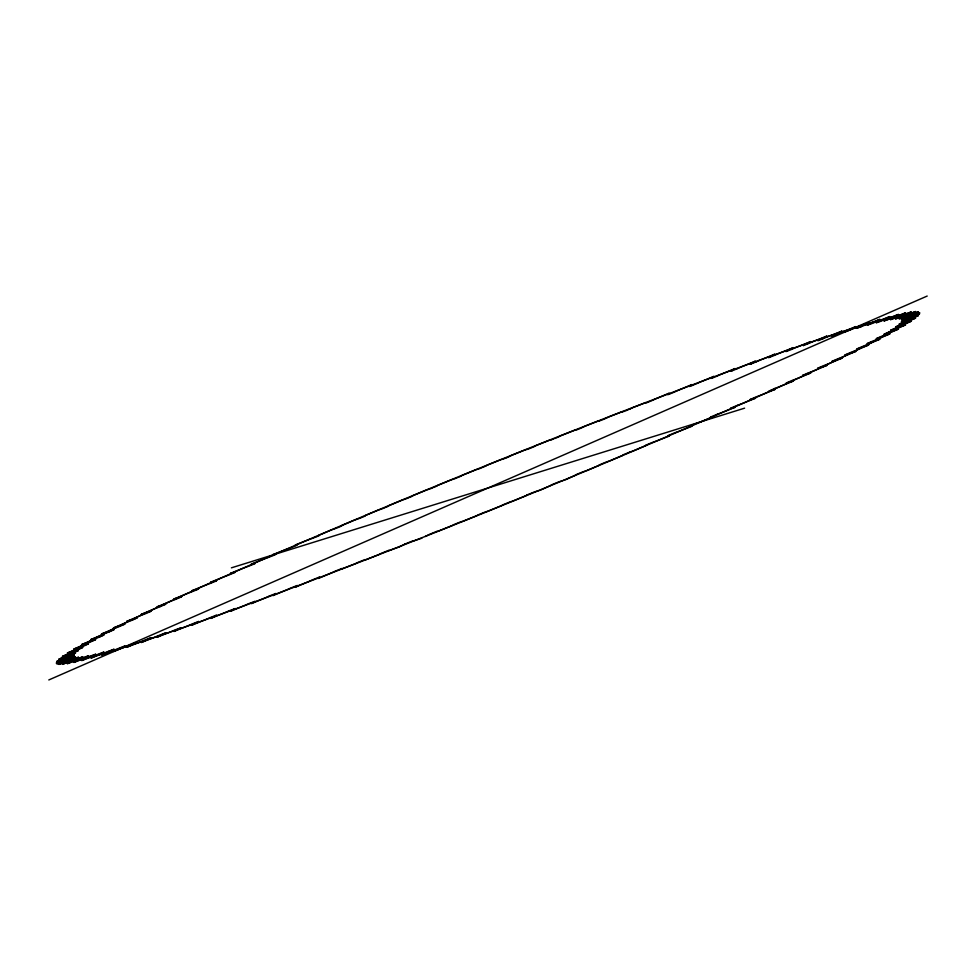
<?xml version="1.0" encoding="UTF-8"?>
<svg xmlns="http://www.w3.org/2000/svg" width="976" height="976" viewBox="0 0 976 976"><rect width="100%" height="100%" fill="white"/><g stroke="black" fill="none" stroke-linecap="round" stroke-linejoin="round"><path stroke-width="1.46" d="M890.624 330.217L894.236 328.583M216.501 580.781L215.208 581.403M95.611 639.683L91.012 641.732A144.277 6.795 -22.1 0 0 86.181 643.684L73.712 649.113L82.191 646.027A144.277 6.795 -22.1 0 0 86.193 644.55L88.474 643.77M78.495 657.275L76.348 658.275M86.779 656.677L86.254 656.897A144.277 6.795 -22.1 0 0 82.252 658.666L73.786 662.46L86.254 657.775A144.277 6.795 -22.1 0 0 91.085 655.823L95.697 654.213M319.14 535.58L317.005 536.568M198.689 621.541L198.018 621.895A144.277 6.795 -22.1 0 0 195.895 623.005L191.821 625.189L206.009 619.418A144.277 6.795 -22.1 0 0 210.206 617.588L216.635 615.087M460.977 476.142L458.147 477.435M599.362 464.869L606.56 461.904M750.141 399.452L756.485 396.768M82.765 656.872L80.398 657.97A144.277 6.795 -22.1 0 0 76.165 659.813L67.332 663.717L79.385 659.251A144.277 6.795 -22.1 0 0 84.204 657.312L88.365 655.787M88.572 655.811L86.925 656.604M235.423 572.253L228.774 575.047A144.277 6.795 -22.1 0 0 224.736 576.548L210.584 582.196L214.086 581.342A144.277 6.795 -22.1 0 0 215.916 580.842L216.477 580.696M461.148 476.044L461.184 476.02A144.277 6.795 -22.1 0 1 462.417 475.263L476.215 469.639A144.277 6.795 -22.1 0 1 477.85 469.224L477.996 469.188M551.538 484.828L559.065 481.778A144.277 6.795 -22.1 0 0 561.346 481.083L562.31 480.79M884.036 320.909L886.257 319.872A144.277 6.795 -22.1 0 0 890.173 318.127L898.457 314.406L885.793 319.176A144.277 6.795 -22.1 0 0 880.962 321.141L880.34 321.397M890.466 319.603L892.881 318.481A144.277 6.795 -22.1 0 0 896.968 316.688L905.618 312.832L893.357 317.407A144.277 6.795 -22.1 0 0 888.526 319.359L887.818 319.64M895.504 318.871L898.115 317.676A144.277 6.795 -22.1 0 0 902.336 315.834L911.34 311.869L899.518 316.236A144.277 6.795 -22.1 0 0 894.711 318.152L893.918 318.469M867.152 343.564L871.69 341.539M113.887 629.788L109.434 631.765M388.448 506.178L386.069 507.276M785.9 351.458L786.705 351.043A144.277 6.795 -22.1 0 0 788.925 349.908L793.281 347.602L779.08 353.361A144.277 6.795 -22.1 0 0 774.822 355.203L774.358 355.41M730.792 408.114L737.368 405.345M895.724 326.814L899.177 325.264M899.286 324.032L902.873 322.434A144.277 6.795 -22.1 0 0 907.607 320.47L918.416 315.577L908.815 319.225A144.277 6.795 -22.1 0 0 904.337 320.933L903.849 321.116M884.134 334.158L888.416 332.243M82.606 647.588L79.654 648.93M255.126 563.494L253.504 564.262M831.857 335.988L832.931 335.451M137.494 642.147L136.225 642.769A144.277 6.795 -22.1 0 0 133.065 644.258L126.819 647.259L140.715 641.793A144.277 6.795 -22.1 0 0 145.363 639.841L145.522 639.768M527.223 494.844L534.811 491.794A144.277 6.795 -22.1 0 0 536.837 491.209L539.472 490.416M575.62 474.812L582.892 471.835M710.601 417.045L717.177 414.288M78.239 650.699L75.408 651.968M275.793 554.38L274.244 555.124M436.553 486.182L433.881 487.402M730.634 371.185L731.012 370.965A144.277 6.795 -22.1 0 0 732.439 370.136L735.038 368.525L721.057 374.32A144.277 6.795 -22.1 0 0 717.262 376.016L716.994 376.138M844.862 331.864L846.326 331.145A144.277 6.795 -22.1 0 0 849.474 329.668L855.976 326.57L842.166 331.986A144.277 6.795 -22.1 0 0 837.493 333.951L831.942 336.049M876.326 338.599L881.035 336.513A144.277 6.795 -22.1 0 0 885.866 334.561L898.53 329.071L890.246 332.06A144.277 6.795 -22.1 0 0 886.33 333.499L884.195 334.231M689.617 426.244L696.596 423.34A144.277 6.795 -22.1 0 0 700.219 422.047L714.017 416.642L712.029 416.874A144.277 6.795 -22.1 0 0 710.87 417.081M364.865 516.109L362.791 517.073M412.348 496.211L409.798 497.37M74.066 655.055L70.784 656.531A144.277 6.795 -22.1 0 0 66.161 658.471L56.205 663.07L66.173 659.227A144.277 6.795 -22.1 0 0 70.784 657.434L70.955 657.373M113.911 649.345L112.777 649.906M165.847 632.851L164.92 633.326A144.277 6.795 -22.1 0 0 162.236 634.644L157.038 637.255L171.178 631.594A144.277 6.795 -22.1 0 0 175.631 629.691L175.79 629.618M902.092 320.213L905.277 318.774A144.277 6.795 -22.1 0 0 909.852 316.834L919.709 312.625L909.437 316.248A144.277 6.795 -22.1 0 0 904.789 318.066L901.482 319.274M901.421 321.824L904.545 320.421M75.433 653.164L72.761 654.371M74.078 656.397L71.687 657.495M165.688 604.266L160.442 606.535M181.597 596.8L176.29 599.093M817.803 368.172L823.634 365.671A144.277 6.795 -22.1 0 0 828.234 363.889L842.215 358.094L836.212 360.034A144.277 6.795 -22.1 0 0 833.272 361.01L832.052 361.401M88.377 643.916L84.949 645.478M150.938 611.318L145.985 613.477M831.991 361.34L837.445 358.973M901.336 319.176L904.081 317.932M75.579 657.129L72.688 658.434A144.277 6.795 -22.1 0 0 68.271 660.337L58.816 664.436L69.894 660.423A144.277 6.795 -22.1 0 0 74.652 658.556L78.3 657.214M899.14 318.725L901.934 317.456A144.277 6.795 -22.1 0 0 906.289 315.577L915.61 311.515L904.264 315.638A144.277 6.795 -22.1 0 0 899.494 317.542L898.969 317.749M844.972 354.935L850.377 352.58A144.277 6.795 -22.1 0 0 855.122 350.713L868.713 344.992L861.723 347.371A144.277 6.795 -22.1 0 0 858.355 348.554L856.733 348.993L861.637 346.834M485.548 466.125L482.437 467.553M485.572 466.113L485.67 466.052A144.277 6.795 -22.1 0 1 487.17 465.186L500.981 459.611A144.277 6.795 -22.1 0 1 502.347 459.306L502.372 459.306M235.289 608.536L228.957 610.866A144.277 6.795 -22.1 0 1 224.907 612.647L210.767 618.442L214.256 616.478A144.277 6.795 -22.1 0 1 216.086 615.49L216.233 615.417M509.923 456.304L506.654 457.756M510.045 456.231L510.167 456.158A144.277 6.795 -22.1 0 1 511.936 455.206L525.71 449.68A144.277 6.795 -22.1 0 1 526.808 449.497M235.253 608.56L235.228 608.573A144.277 6.795 -22.1 0 0 233.569 609.512L230.678 611.244L244.72 605.437A144.277 6.795 -22.1 0 0 248.599 603.705L255.053 601.338A144.277 6.795 -22.1 0 0 253.76 602.119L251.466 603.619L265.362 597.824A144.277 6.795 -22.1 0 0 269.071 596.153L269.205 596.092M95.575 654.286L94.147 654.969M453.803 524.637L461.184 521.66M453.681 524.71L453.608 524.746A144.277 6.795 -22.1 0 1 451.705 525.759L437.968 531.237A144.277 6.795 -22.1 0 1 437.016 531.371M750.41 363.938L750.507 363.889A144.277 6.795 -22.1 0 0 752.203 362.95L755.4 361.108L741.296 366.903A144.277 6.795 -22.1 0 0 737.331 368.66L736.904 368.855M534.445 446.459L530.798 448.082M534.482 446.447L534.58 446.386A144.277 6.795 -22.1 0 1 536.617 445.324L550.305 439.883A144.277 6.795 -22.1 0 1 551.123 439.81M558.638 436.858L558.845 436.748A144.277 6.795 -22.1 0 1 561.127 435.589L574.681 430.245A144.277 6.795 -22.1 0 1 575.218 430.294M558.479 436.931L554.978 438.468M405.369 543.876L412.567 540.985M425.268 536.495L427.098 535.568A144.277 6.795 -22.1 0 0 429.257 534.458L436.76 531.395M405.113 543.998L405.162 543.986A144.277 6.795 -22.1 0 1 402.71 545.206L399.635 546.719M181.231 627.714L175.863 629.593M181.097 627.775L180.914 627.861A144.277 6.795 -22.1 0 0 178.523 629.069L173.887 631.472L188.075 625.75A144.277 6.795 -22.1 0 0 192.406 623.871L192.565 623.81M803.15 345.382L803.297 345.309A144.277 6.795 -22.1 0 0 805.761 344.089L810.678 341.576L796.501 347.273A144.277 6.795 -22.1 0 0 792.109 349.152L791.475 349.432M803.102 345.406L803.26 345.602M606.486 418.07L606.535 418.045A144.277 6.795 -22.1 0 1 609.305 416.703L622.468 411.604A144.277 6.795 -22.1 0 1 622.432 411.884L624.616 411.238M399.099 546.987L389.229 550.501A144.277 6.795 -22.1 0 1 388.838 550.391M605.998 418.301L602.216 419.912M342.027 568.569A144.277 6.795 -22.1 0 0 341.856 568.898L354.886 563.872A144.277 6.795 -22.1 0 0 357.765 562.493L365.085 559.553M629.715 409.09L629.764 409.066A144.277 6.795 -22.1 0 1 632.814 407.614L645.746 402.6A144.277 6.795 -22.1 0 1 645.392 403.051M629.813 409.029L625.628 410.847M832.992 335.427L833.15 335.341A144.277 6.795 -22.1 0 0 836.09 333.951L842.081 331.035L828.099 336.561A144.277 6.795 -22.1 0 0 823.5 338.501L822.914 338.757M648.052 402.234L652.602 400.294A144.277 6.795 -22.1 0 1 655.823 398.794L669.146 393.133L668.401 394.023A144.277 6.795 -22.1 0 1 667.804 394.524M674.343 392.096L669.78 393.975M674.465 392.035L674.831 391.864A144.277 6.795 -22.1 0 1 678.247 390.29L691.838 384.568L690.471 385.691A144.277 6.795 -22.1 0 1 689.593 386.313M197.469 589.492L198.543 588.967L197.86 589.065A144.277 6.795 -22.1 0 1 195.725 589.687L191.65 590.797L205.838 585.075A144.277 6.795 -22.1 0 1 210.035 583.502L210.487 583.343M861.186 326.679L856.635 328.351L858.258 327.485A144.277 6.795 -22.1 0 0 861.625 325.935L868.603 322.666L855.013 327.948A144.277 6.795 -22.1 0 0 850.267 329.912L849.669 330.169M197.152 589.638L192.955 591.371M112.313 650.114L112.252 650.138A144.277 6.795 -22.1 0 0 108.787 651.724L101.577 655.079L115.046 649.87A144.277 6.795 -22.1 0 0 119.804 647.893L125.087 645.917L123.549 646.759A144.277 6.795 -22.1 0 0 120.292 648.271L113.558 651.456L127.258 646.1A144.277 6.795 -22.1 0 0 131.967 644.136L132.053 644.099M691.764 385.703L696.4 383.763A144.277 6.795 -22.1 0 1 700.012 382.128L713.822 376.346L711.846 377.724A144.277 6.795 -22.1 0 1 710.687 378.456L712.114 378.139M868.847 324.41L868.908 324.374A144.277 6.795 -22.1 0 0 872.471 322.751L879.913 319.323L866.59 324.459A144.277 6.795 -22.1 0 0 861.796 326.435L861.271 326.655M215.147 581.428L210.633 583.282M868.518 324.557L867.115 325.24L872.044 323.507A144.277 6.795 -22.1 0 1 876.863 321.531L889.88 316.566L882.011 320.152A144.277 6.795 -22.1 0 1 878.254 321.836L876.241 322.788L880.254 321.433M269.339 596.031L275.891 593.457M716.713 376.272L712.492 378.005M93.708 655.152L93.574 655.225A144.277 6.795 -22.1 0 0 89.731 656.933L81.655 660.581L94.501 655.713A144.277 6.795 -22.1 0 0 99.332 653.749L99.418 653.713M736.758 368.916L732.439 370.673M253.284 564.36L248.49 566.263A144.277 6.795 -22.1 0 0 244.537 567.703L230.482 573.278L233.386 572.668A144.277 6.795 -22.1 0 0 234.96 572.29L235.362 572.18M756.022 361.95L756.534 361.718A144.277 6.795 -22.1 0 1 760.658 359.912L774.834 354.129L771.052 356.203A144.277 6.795 -22.1 0 1 769.088 357.24L768.551 357.655L769.576 357.314M755.949 361.986L751.422 363.792M295.569 545.828L297.143 545.084A144.277 6.795 -22.1 0 1 296.289 545.035L295.289 544.913L308.684 539.679A144.277 6.795 -22.1 0 1 312.003 538.52L316.602 536.751M273.707 555.356L268.876 557.259A144.277 6.795 -22.1 0 0 265.179 558.601L251.271 564.067L253.565 563.701A144.277 6.795 -22.1 0 0 254.858 563.433L255.114 563.384M48.8 679.955L927.2 296.045M774.127 355.508L769.844 357.216M192.638 623.774L198.677 621.456M294.776 546.17L290.104 548A144.277 6.795 -22.1 0 0 286.578 549.244L272.877 554.588L274.561 554.478A144.277 6.795 -22.1 0 0 275.574 554.331M791.316 349.506L787.156 351.14M76.274 658.312L75.799 658.507A144.277 6.795 -22.1 0 0 71.504 660.374L62.342 664.375L73.932 660.142A144.277 6.795 -22.1 0 0 78.727 658.227L78.897 658.153M339.758 526.833L341.771 525.893A144.277 6.795 -22.1 0 1 341.637 525.576L354.666 520.049A144.277 6.795 -22.1 0 1 357.558 519.086L361.767 517.5M807.542 343.93L803.431 345.541M807.628 343.894L808.36 343.589A144.277 6.795 -22.1 0 1 812.862 341.661L826.965 336.037L821.499 338.757A144.277 6.795 -22.1 0 1 818.791 340.075L817.681 340.624L818.51 340.465M904.24 317.859L904.325 317.822A144.277 6.795 -22.1 0 0 908.79 315.907L918.404 311.771L907.582 315.651A144.277 6.795 -22.1 0 0 902.849 317.505L899.335 318.798M338.843 527.223L334.573 528.858A144.277 6.795 -22.1 0 0 331.401 529.931L318.664 535.385A144.277 6.795 -22.1 0 0 319.128 535.458M822.829 338.794L818.681 340.404M71.516 657.568L71.102 657.739A144.277 6.795 -22.1 0 0 66.49 659.703L56.767 663.875L67.307 660.13A144.277 6.795 -22.1 0 0 72.004 658.288L72.175 658.227M145.607 639.731L151.036 637.682L149.938 638.328A144.277 6.795 -22.1 0 0 147.059 639.719L141.325 642.525L155.379 636.95A144.277 6.795 -22.1 0 0 159.93 635.022L165.835 632.765M132.224 644.026L137.47 642.062M904.715 320.348L904.801 320.311A144.277 6.795 -22.1 0 0 909.449 318.359L919.709 313.662L909.852 317.444A144.277 6.795 -22.1 0 0 905.277 319.201L902.141 320.348M849.571 330.205L844.911 331.938M72.59 654.445L71.98 654.701A144.277 6.795 -22.1 0 0 67.295 656.665L56.754 661.447L66.49 657.739A144.277 6.795 -22.1 0 0 71.004 656.006L71.089 655.97M385.032 507.703L381.323 509.106M408.92 497.736L404.942 499.212A144.277 6.795 -22.1 0 0 402.49 499.968L389.009 505.592A144.277 6.795 -22.1 0 0 388.619 506.019M75.225 652.041L74.615 652.297A144.277 6.795 -22.1 0 0 69.869 654.262L58.78 659.239L68.259 655.677A144.277 6.795 -22.1 0 0 72.675 653.993L72.749 653.957M109.178 650.992L113.96 649.223M79.471 649.003L78.678 649.321A144.277 6.795 -22.1 0 0 73.883 651.297L62.305 656.445L71.468 653.017A144.277 6.795 -22.1 0 0 75.762 651.407L75.835 651.37M432.905 487.805L429.342 489.135M99.857 653.53L103.981 652.017L102.248 652.968A144.277 6.795 -22.1 0 0 98.588 654.615L90.927 658.129L104.115 653.078A144.277 6.795 -22.1 0 0 108.922 651.102M894.675 328.412L894.76 328.375A144.277 6.795 -22.1 0 0 899.567 326.399L911.389 321.177L902.385 324.52A144.277 6.795 -22.1 0 0 898.164 326.094L897.615 326.301M457.171 477.837L453.45 479.192A144.277 6.795 -22.1 0 0 451.485 479.741L437.748 485.377A144.277 6.795 -22.1 0 0 436.797 486.024M84.863 645.514L84.156 645.795A144.277 6.795 -22.1 0 0 79.324 647.771L67.283 653.054L76.116 649.809A144.277 6.795 -22.1 0 0 80.276 648.259L82.753 647.393M888.502 332.206L888.587 332.169A144.277 6.795 -22.1 0 0 893.418 330.205L905.679 324.849L897.017 328.009A144.277 6.795 -22.1 0 0 892.942 329.522L890.588 330.352M481.363 467.98L478.069 469.175M887.733 319.677L884.207 320.945M506.032 458.012L502.555 459.269M100.138 636.767L104.017 635.034L102.431 635.449M99.869 636.877L99.332 637.096A144.277 6.795 -22.1 0 0 94.428 639.073L81.581 644.599L89.658 641.708A144.277 6.795 -22.1 0 0 93.501 640.317L93.574 640.293M893.821 318.505L890.746 319.628M79.08 658.092L82.582 656.799M529.919 448.435L527.101 449.448M898.872 317.786L895.773 318.908M109.349 631.801L108.909 631.972A144.277 6.795 -22.1 0 0 104.017 633.924L90.841 639.561L98.503 636.852A144.277 6.795 -22.1 0 0 102.163 635.547L102.297 635.498M861.808 346.773L861.893 346.736A144.277 6.795 -22.1 0 0 866.688 344.833L880.01 339.16L872.568 341.759A144.277 6.795 -22.1 0 0 869.006 343.027L867.249 343.613M421.852 538.191L413.47 540.96A144.277 6.795 -22.1 0 1 412.799 540.972M553.843 438.919L551.44 439.773M578.487 429.196L582.806 427.317A144.277 6.795 -22.1 0 1 585.38 426.036L598.764 420.815A144.277 6.795 -22.1 0 1 599.02 420.973M72.261 658.19L75.457 657.031M132.626 620.016L137.274 617.857L136.335 618.162M132.541 620.041L131.858 620.309A144.277 6.795 -22.1 0 0 127.136 622.163L113.436 627.922L120.182 625.64A144.277 6.795 -22.1 0 0 123.44 624.506L123.562 624.469M577.89 429.428L575.45 430.294M71.041 657.336L74.042 656.25M145.814 613.538L145.229 613.77A144.277 6.795 -22.1 0 0 140.593 615.575L126.685 621.358L132.943 619.296A144.277 6.795 -22.1 0 0 135.993 618.272L136.103 618.235M601.448 420.217L599.24 420.985M71.504 655.811L74.078 654.896M903.764 321.153L901.421 321.982M160.369 606.572L159.869 606.755A144.277 6.795 -22.1 0 0 155.233 608.548L141.191 614.343L146.925 612.513A144.277 6.795 -22.1 0 0 149.755 611.586L150.914 611.22M72.834 653.932L75.542 652.968M808.262 372.942L802.504 375.418L803.443 375.235A144.277 6.795 -22.1 0 1 805.908 374.455L810.836 372.978L796.66 378.761A144.277 6.795 -22.1 0 1 792.268 380.433L792.268 380.433M808.348 372.917L808.506 372.856A144.277 6.795 -22.1 0 0 813.008 371.124L827.111 365.329L821.633 367.037A144.277 6.795 -22.1 0 0 818.925 367.915L817.864 368.245M647.393 402.49L645.441 403.161M176.046 599.191L175.473 599.41A144.277 6.795 -22.1 0 0 171.032 601.106L156.892 606.901L162.089 605.303A144.277 6.795 -22.1 0 0 164.676 604.473L164.92 604.4M75.921 651.346L78.434 650.467M792.109 380.494L786.131 383.031L786.863 382.934A144.277 6.795 -22.1 0 1 789.084 382.275L793.451 381.03L779.251 386.789A144.277 6.795 -22.1 0 1 774.981 388.387L774.834 388.448M669.463 394.097L667.816 394.658M192.797 591.432L192.248 591.639A144.277 6.795 -22.1 0 0 187.917 593.274L173.728 599.044L178.376 597.678A144.277 6.795 -22.1 0 0 180.719 596.97L181.548 596.714M897.53 326.338L895.639 326.984M691.142 385.935L689.446 386.508M774.749 388.472L769.1 391.047M756.632 396.707L756.632 396.707A144.277 6.795 -22.1 0 0 760.829 395.158L775.005 389.461L771.223 390.449A144.277 6.795 -22.1 0 0 769.259 390.998L769.186 391.022M732.232 370.746L730.682 371.27M93.635 640.268L95.587 639.597M737.441 405.321L737.514 405.296A144.277 6.795 -22.1 0 0 741.479 403.844L755.583 398.22L752.374 398.964A144.277 6.795 -22.1 0 0 750.678 399.404L750.215 399.526M717.384 414.214L717.445 414.19A144.277 6.795 -22.1 0 0 721.252 412.811L735.221 407.297L732.622 407.773A144.277 6.795 -22.1 0 0 731.195 408.102L730.914 408.175M751.215 363.865L750.044 364.255M787.095 351.165L785.985 351.531M123.818 624.384L125.026 624.079L119.706 626.397A144.277 6.795 -22.1 0 0 114.936 628.288L101.467 633.985L108.69 631.496A144.277 6.795 -22.1 0 0 112.155 630.276L113.863 629.703M689.788 426.317A144.277 6.795 -22.1 0 1 690.666 426.219L692.045 426.244L678.454 431.514A144.277 6.795 -22.1 0 1 675.026 432.71L674.599 432.868M674.965 432.734L667.987 435.613A144.277 6.795 -22.1 0 1 668.597 435.772L669.353 436.052L656.031 441.176A144.277 6.795 -22.1 0 1 652.81 442.274L645.6 445.251A144.277 6.795 -22.1 0 1 645.917 445.507L633.021 450.997A144.277 6.795 -22.1 0 1 630.032 451.998L630.032 451.998M846.375 354.569L846.436 354.556A144.277 6.795 -22.1 0 1 849.596 353.471L856.098 351.299L842.288 357.082A144.277 6.795 -22.1 0 1 837.615 358.9M845.85 354.752L845.021 355.008M629.813 452.071L622.737 454.987A144.277 6.795 -22.1 0 1 622.676 455.389L609.524 460.94A144.277 6.795 -22.1 0 1 606.755 461.843M164.968 604.388L165.676 604.168M586.661 470.639L598.983 465.381A144.277 6.795 -22.1 0 0 599.24 465.015M565.311 479.85L574.913 475.446A144.277 6.795 -22.1 0 0 575.437 474.97M564.287 480.168L563.286 480.485M582.989 471.811L582.989 471.811A144.277 6.795 -22.1 0 0 585.6 470.981M231.397 567.837L744.603 408.163M540.399 490.135L550.525 485.56A144.277 6.795 -22.1 0 0 551.342 484.974M429.196 489.171L429.037 489.22A144.277 6.795 -22.1 0 0 426.878 489.854L413.251 495.503A144.277 6.795 -22.1 0 0 412.58 496.04M876.399 338.672L878.339 338.001A144.277 6.795 -22.1 0 1 882.084 336.647L889.966 333.853L876.948 339.441A144.277 6.795 -22.1 0 1 872.129 341.368M388.631 550.379L381.262 553.355A144.277 6.795 -22.1 0 1 378.603 554.661L365.427 559.895A144.277 6.795 -22.1 0 1 365.219 559.602M341.929 568.483L334.78 571.338A144.277 6.795 -22.1 0 1 331.62 572.827L318.444 578.451L318.884 577.694A144.277 6.795 -22.1 0 1 319.335 577.243M319.323 577.121L312.21 579.951A144.277 6.795 -22.1 0 1 308.892 581.489L295.423 587.198L296.484 586.186A144.277 6.795 -22.1 0 1 297.229 585.624M899.189 324.215L901.958 323.227A144.277 6.795 -22.1 0 1 906.314 321.58L915.647 318.091L904.301 323.141A144.277 6.795 -22.1 0 1 899.53 325.118M297.314 585.454L290.36 588.199A144.277 6.795 -22.1 0 1 286.785 589.833L273.073 595.592L274.756 594.335A144.277 6.795 -22.1 0 1 275.769 593.664M381.043 509.191A144.277 6.795 -22.1 0 0 378.383 510.045L365.158 515.56A144.277 6.795 -22.1 0 0 365 515.938M461.416 521.611A144.277 6.795 -22.1 0 0 462.648 521.367L476.434 515.816A144.277 6.795 -22.1 0 0 478.081 514.901L485.902 511.741A144.277 6.795 -22.1 0 0 487.402 511.387L501.213 505.775A144.277 6.795 -22.1 0 0 502.579 504.97L510.387 501.786A144.277 6.795 -22.1 0 0 512.168 501.322L525.93 495.686A144.277 6.795 -22.1 0 0 527.028 494.978M260.677 599.691A457.415 21.545 -22.1 0 0 911.511 317.456A457.415 21.545 -22.1 0 0 291.824 546.841A457.415 21.545 -22.1 0 0 260.677 599.691"/></g></svg>
